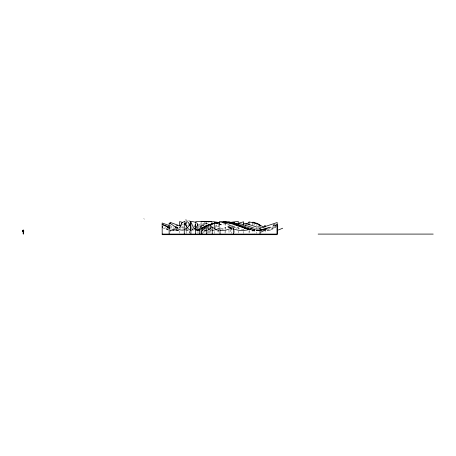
<?xml version="1.0" encoding="UTF-8"?>
<svg xmlns="http://www.w3.org/2000/svg" width="456" height="456" viewBox="0 0 456 456"><rect width="100%" height="100%" fill="white"/><g stroke="black" fill="none" stroke-linecap="round" stroke-linejoin="round"><path stroke-width="0.34" stroke-dasharray="2.28 1.71" d="M252.926 223.446L252.459 224.546M256.278 227.96L255.93 228.513M255.867 228.604L253.582 230.4L251.336 230.035M216.697 225.23L214.861 226.729M274.05 227.464C272.3 229.009 269.735 231.785 267.33 229.659M186.316 228.473L185.318 229.225M175.583 228.627L172.767 230.377L169.917 230.2M274.86 226.809L275.515 226.29M193.247 229.334L192.13 230.029M208.272 222.893L201.905 226.193M276.313 226.757C273.07 229.077 269.103 231.591 264.959 230.103M205.04 222.648L202.72 223.953M205.736 223.32L201.831 225.315M214.993 227.487L219.604 225.207M276.587 226.387C272.46 228.502 268.06 231.038 263.237 230.451M274.432 226.626L275.053 226.353M273.845 226.883L270.208 228.393M199.631 226.296L199.044 226.546M199.432 225.424L198.907 225.646M211.51 229.214L211.008 229.419M177.868 230.041L174.768 230.303L170.327 228.553M238.283 227.379L235.302 228.559M196.576 227.55L196.889 227.424M201.096 223.81L198.753 224.717M182.588 224.363L183.46 224.027M269.844 228.536L268.498 229.037M181.288 227.738L183.591 226.888M221.126 229.094L225.515 227.407M197.271 228.142L196.507 228.422M177.344 229.248L173.343 230.405L169.837 230.468M194.997 226.119L194.433 226.324M192.067 227.173L191.566 227.35M192.671 228.046L191.503 228.445M228.587 226.301L231.904 225.19M268.179 229.146L267.256 229.453M186.344 227.823L185.216 228.2M193.988 225.292L195.1 224.939M186.971 225.731L187.439 225.583M219.416 229.699L217.808 230.155M183.432 228.775L182.332 229.117M232.617 229.505L228.553 230.434M192.597 228.963L191.566 229.277M186.994 228.866L185.182 229.396M258.957 228.587L251.461 230.137M223.07 224.033L225.178 223.486M266.367 229.721L264.936 230.069M193.367 229.425L192.158 229.727M187.621 229.607L185.176 230.12M217.147 230.291L216.497 230.394M177.806 230.251L174.859 230.405L169.94 229.362M188.049 230.086L185.17 230.4M263.796 230.274L263.22 230.348M258.655 230.274L254.978 230.411M220.505 222.391L221.2 222.323M258.717 230.286L254.608 230.394M258.66 230.4L251.455 229.898M258.067 230.411L258.763 230.36L252.789 229.134M258.831 230.405L254.944 230.388M178.969 230.497L173.075 230.548L169.837 230.08M188.448 230.274L185.085 230.223M258.17 230.445L254.63 230.365M205.684 230.098L204.482 230.006M205.759 230.377L204.658 230.28M254.978 230.383L251.273 229.995M178.986 230.422L170.498 228.53M254.596 230.36L251.558 229.966M254.294 230.331L254.864 230.365M193.606 230.143L191.902 229.915M253.963 230.291L254.533 230.337M254.203 230.297L253.302 230.206M253.872 230.257L252.972 230.155M252.641 230.103L253.217 230.16M219.513 230.365L217.672 229.938M252.31 230.041L252.892 230.109M252.567 230.052L251.324 229.847M210.849 230.48L210.062 230.269M252.242 229.989L251.267 229.784M243.47 229.687L234.099 226.991M177.088 229.442L175.908 229.117M259.213 229.71L255.434 228.553M205.776 230.508L204.886 229.687M175.503 228.997L170.253 227.27M168.241 229.647L163.812 228.114M168.201 228.844L167.38 228.581M168.161 230.08L163.482 228.114M166.936 228.433L163.579 227.287M233.632 226.826L225.361 223.417M186.607 228.479L185.159 227.954M169.837 225.76L172.528 226.746M173.12 226.963L173.69 227.173M257.646 227.407L258.871 227.886M183.62 227.373L181.967 226.729M197.454 228.046L196.456 227.647M211.516 229.71L210.883 229.442M223.303 229.699L221.462 228.69M197.323 227.738L196.525 227.367M195.174 226.729L193.578 225.965M168.218 229.465L167.238 228.969M203.986 225.486L203.444 225.144L203.444 225.703M218.954 226.877L217.928 226.039L217.928 227.55M233.746 226.792L233.495 226.518L233.495 226.991M256.791 225.771L256.717 225.429A19.437 6.19 -7.3 0 0 256.226 224.512M265.101 229.733L265.101 232.999M256.813 228.017L256.813 233.415M254.414 223.759L254.414 225.139M254.414 229.265L254.414 233.398M252.972 223.229L252.972 224.591M252.972 229.339L252.972 233.409M249.227 230.2L249.227 233.119M249.022 231.038L249.022 232.651M243.635 229.322L243.635 230.001M243.635 231.363L243.635 233.409M238.243 226.638L238.243 229.345M238.243 230.702L238.243 233.409M234.293 225.691L234.293 227.789M234.293 230.4L234.293 233.386M232.851 225.384L232.851 226.837M231.682 225.15L231.682 227.213M231.682 227.897L231.682 233.404M230.451 224.996L230.451 226.512M230.451 229.545L230.451 232.571M229.009 224.147L229.009 226.455M229.009 230.263L229.009 232.56M225.139 223.115L225.139 229.288M225.139 229.972L225.139 233.404M225.059 223.263L225.059 225.059M225.059 227.128L225.059 228.821M225.059 231.768L225.059 233.318M219.667 225.35L219.667 226.94M218.378 223.012L218.378 227.162M218.378 229.932L218.378 233.398M217.928 229.562L217.928 233.084M214.274 231.437L214.274 233.426M210.33 230.075L210.33 232.942M209.122 230.542L209.122 233.381M208.882 230.77L208.882 232.982M207.577 231.357L207.583 233.438M206.762 222.22L206.762 224.318M206.488 223.269L206.488 224.038M205.04 222.118L205.04 225.31M205.04 229.795L205.04 233.29M204.784 229.87L204.784 233.386M203.444 231.295L203.444 232.97M201.096 222.123L201.096 224.517M197.955 231.295L197.955 233.392M189.354 231.551L189.354 232.822M189.28 231.306L189.28 233.392M186.367 227.185L186.367 233.398M179.613 230.958L179.613 233.307M170.116 225.281L170.116 226.011M170.116 229.681L170.116 232.623M181.813 224.66A20.526 6.925 -4.7 0 1 182.166 224.506M143.697 218.68A62.341 3.192 30.9 0 1 144.466 219.159M203.005 223.885A15.493 1.562 -17.8 0 1 201.626 224.54M206.511 222.813A13.167 1.813 -15 0 1 205.912 223.286M211.681 222.477A14.016 2.445 -10 0 1 212.456 222.881M216.418 224.968A47.806 7.957 -22.6 0 1 215.785 225.515M187.593 220.465A145.777 108.363 73.9 0 1 188.482 220.732M219.222 229.818A66.969 31.624 -21 0 1 219.062 229.653M233.227 229.339A62.654 26.254 -18 0 1 232.771 227.721M277.162 226.7A94.232 17.533 -20.4 0 1 278.046 226.045"/><path stroke-width="0.68" d="M23.45 230.491L23.056 230.519L23.216 230.183M23.359 230.377L23.028 231.448L22.891 230.514L22.903 231.904L23.302 230.753M22.965 230.992L23.341 230.269M23.512 231.808C23.872 232.11 23.359 232.292 23.712 231.329M23.507 233.763L23.085 233.803L23.558 233.808M23.034 231.733C23.011 231.152 23.119 232.264 23.729 232.064M23.609 231.557L23.786 231.169M23.153 231.226L23.188 232.281M23.398 230.063L23.005 230.109L23.421 230.451M23.455 232.115L23.718 231.967M22.834 231.437L23.142 231.95M22.982 230.924L23.256 231.836M23.467 230.947L23.062 231.853M202.156 234.088C200.56 229.881 204.071 226.66 207.548 225.429M22.982 231.443L23.273 231.523M23.079 230.975L23.302 230.24M23.359 230.44L23.136 230.326M23.758 230.918L23.752 230.656M23.621 233.512L23.387 233.079M23.404 233.82L23.324 233.444M23.216 233.717L23.604 233.677M190.312 230.565L190.312 221.314C197.203 221.912 200.902 224.209 193.988 228.764M22.925 231.705L23.29 231.619M23.25 233.626L23.564 233.483M23.438 233.649L23.427 233.569M23.307 233.375L23.393 233.141M180.656 226.837L181.226 224.209A58.83 17.254 24.7 0 1 181.836 223.594M23.307 231.79L23.644 231.927M181.511 223.429L181.653 223.161A23.758 6.92 20.8 0 1 182.36 222.499M23.33 233.586L23.461 233.814M180.302 227.715L179.943 228.325M23.632 230.633L23.535 230.93M264.469 226.307L265.101 225.378L265.101 227.014M23.353 233.763L23.142 233.825M204.43 228.581L206.431 226.301L206.431 234.088M204.202 228.838L202.726 230.365L202.156 230.291M187.239 227.63C192.951 224.494 183.979 216.634 186.367 226.495M200.879 229.22L205.331 226.21L211.054 224.17M176.261 228.08L177.247 227.322M182.303 222.471L184.919 221.342L184.919 224.529M199.91 229.072C195.943 233.01 195.008 226.626 195.578 223.731L195.578 234.088M200.851 228.467L207.132 225.27L214.702 223.218M202.874 227.749L203.182 227.578M201.974 228.251L202.27 228.085M203.496 227.401L204.14 227.048M207.725 225.6L210.33 224.466L210.33 229.277M184.458 229.738C178.558 232.001 174.243 224.814 169.147 223.132L169.147 234.088M249.022 222.574L246.183 223.947M200.013 229.288L198.046 230.035L196.399 230.126M231.882 222.762L232.851 222.482L232.851 223.206M216.685 229.385L220.037 227.8L220.037 234.088M199.5 230.445L199.534 229.163L201.09 225.161L201.09 234.088M216.098 229.63L211.823 230.576M208.426 224.985L213.568 223.343M257.743 226.427L260.005 225.52L260.005 234.088M272.825 226.119L277.168 224.494L277.14 234.686L162.199 234.686L162.154 223.007L169.068 225.475M275.293 225.56L276.222 225.224M269.068 227.493L259.755 230.132M270.214 227.367L270.813 227.156M252.481 228.41C246.394 230.913 239.508 231.129 233.295 228.946M269.114 227.749L269.65 227.567M267.661 228.245L268.122 228.091M185.062 223.463L186.367 223.041M266.355 228.673L266.777 228.536M259.487 228.427L277.197 222.505L277.185 234.088L162.176 234.088M189.046 225.082L190.312 224.7M209.532 224.711L214.274 223.491M265.546 228.923L264.765 229.163M265.341 229.151L265.671 229.003M264.383 229.271L263.283 229.567M239.155 223.001L243.635 221.815L243.635 225.235M263.79 229.528L264.229 229.459M263.437 229.613L263.876 229.55M262.57 229.744L261.18 230.035M262.046 229.927L262.496 229.875M212.975 223.719L214.782 223.372M261.704 229.995L262.16 229.949M191.349 230.32C187.758 230.308 186.743 225.549 184.264 223.651L184.264 234.088M261.368 230.058L261.824 230.012M215.722 223.035L216.258 222.944M216.201 223.132L219.667 222.648M231.483 222.294L238.243 221.377L238.243 224.608M260.49 230.149L259.8 230.251M260.347 230.217L260.69 230.172M217.455 222.608L219.997 222.283M217.957 222.693L219.838 222.46M260.011 230.263L260.49 230.234M259.675 230.303L260.159 230.274M223.092 221.998L224.113 221.924M222.665 222.203L225.059 222.049M225.572 221.833L228.809 221.844L233.181 223.047M206.311 230.565L208.255 229.892L212.234 227.213L212.234 234.088M229.488 222.306L234.293 222.283L234.293 223.759M318.134 234.088L433.2 234.088M201.096 221.325L209.954 221.576M207.6 221.491L195.704 221.599L195.704 222.38M209.942 221.542L211.299 221.593M205.04 221.32L208.945 221.781M213.106 221.684L217.529 222.283M220.031 230.44L225.503 230.24L233.444 227.612L233.444 234.088M226.17 222.522L219.667 221.382L219.667 224.557M211.071 221.736L211.573 221.855M243.635 223.189L248.919 224.517M249.421 229.619L236.14 225.372M249.643 229.562L248.873 229.374M250.053 229.59L248.657 229.231M250.623 229.636L244.792 227.772L236.185 224.124M250.35 229.624L237.627 225.173M254.989 223.166L249.022 221.895L249.022 224.945M238.243 223.252L242.672 224.466M248.104 229.174L246.952 228.849M230.006 223.474L229.026 223.206A20.702 6.412 16.4 0 0 226.187 222.574M248.309 229.134L245.875 228.393M246.189 228.621L246.571 228.735M182.183 222.334L179.613 221.57L179.613 225.486M245.157 225.196L254.317 228.182M251.82 228.855L238.391 224.443M196.034 230.046C192.82 228.724 192.529 224.591 190.893 221.935L190.893 234.088M244.667 228.148L245.043 228.268M234.304 224.027L234.72 224.164M169.592 228.239L168.589 227.909M245.527 228.279L244.496 227.932M231.733 228.445L228.023 227.162M243.156 227.652L243.532 227.778M167.46 227.527L168.042 227.721M244.154 227.818L243.133 227.464M169.643 227.059L162.165 224.415M237.074 223.993L234.293 222.893M242.467 227.225L242.803 227.344M218.219 223.571L214.274 222.163L214.274 228.792M257.606 223.97L264.092 227.265M220.527 224.409L220.881 224.534M241.492 226.871L240.859 226.638M256.888 227.116L251.524 225.275A15.299 2.844 15.4 0 0 248.908 224.557M216.72 229.613L212.433 227.384L210.33 224.916M239.953 226.296L240.249 226.41M162.763 227.715L162.194 227.493L162.644 227.715M180.126 226.011L170.116 222.34L170.116 223.81M257.247 223.474L252.972 222.112L252.972 222.864M190.169 224.341L189.354 223.947L189.354 225.213M233.335 223.235L234.156 223.639M162.182 224.363L169.472 228.108M162.182 226.37L162.735 226.649M234.623 223.885L235.045 224.107M258.894 224.301L259.931 225.036M209.047 229.744C207.315 228.815 207.047 226.279 208.882 225.235L208.882 229.659M199.306 230.326L199.306 234.088M229.009 221.85L229.009 222.636M225.059 222.488L225.059 221.719L230.713 222.99A23.792 8.368 10.3 0 1 234.247 224.061M197.955 224.301L197.955 230.593M180.052 226.792A47.441 15.287 0.9 0 1 179.453 227.635M177.914 227.213A32.678 11.594 19.8 0 1 175.765 227.772M180.177 225.446A20.526 6.925 -4.7 0 1 181.186 224.939M175.184 227.276A31.977 10.665 -5 0 1 177.481 225.184M208.876 221.798A11.132 1.465 -9.5 0 1 209.002 221.867M209.72 221.616A10.043 1.294 -3.6 0 1 210.871 221.758A18.536 2.223 -0.8 0 1 212.638 221.787M207.554 221.513A12.888 1.049 0.1 0 1 209.845 221.565M217.421 222.311A7.723 1.79 -7.2 0 1 218.156 222.67M185.643 219.917A145.777 108.363 73.9 0 1 186.646 220.197M189.32 220.989A145.777 108.363 73.9 0 1 190.112 221.245M243.014 224.626A12.779 0.769 17.6 0 1 245.334 225.315M237.878 224.318A10.528 0.467 16.3 0 1 236.578 223.862M237.445 223.867A32.678 5.626 -19.7 0 1 238.573 223.543M246.012 223.999A22.68 1.579 -20.7 0 1 245.659 224.164M257.184 223.497A18.365 6.293 -2.8 0 1 258.837 224.312M273.298 225.201A83.944 20.36 -21.4 0 1 274.421 224.215M254.887 223.212A17.379 5.706 4.7 0 1 257.498 224.004M219.188 223.959A19.266 0.331 20.7 0 1 221.377 224.757M231.357 227.818A34.246 1.003 21.1 0 1 227.852 226.438M266.378 229.459A67.385 29.03 -7.4 0 1 260.593 232.224M216.663 229.476A44.312 21.153 -58.8 0 1 216.076 229.716M206.289 226.518A15.282 4.816 -2.6 0 1 207.731 225.6M205.474 228.57A21.791 6.869 -2.5 0 1 204.413 226.598M207.634 225.446A12.682 3.654 -6.7 0 1 209.617 224.734M211.128 224.198A10.579 2.383 -9.8 0 1 213.02 223.759M216.224 222.99A9.998 1.351 -10.2 0 1 217.882 222.739M223.776 221.975A12.682 0.53 -6.3 0 1 225.247 221.884M221.496 222.232A16.821 1.243 -7.9 0 1 222.494 222.14M213.853 223.525A9.205 1.613 -10.6 0 1 217.227 222.904M201.432 226.204A30.752 9.701 -7.3 0 1 203.587 224.722M224.158 222.824A86.606 18.873 2 0 1 227.424 223.913M232.782 223.229A32.456 12.021 1.5 0 1 235.775 224.272M234.452 224.335A50.274 18.576 9.9 0 1 237.337 225.327M230.035 223.303A41.844 14.119 16.6 0 1 236.236 225.23M282.697 228.211A93.457 25.696 -13.7 0 1 278.297 229.995"/></g></svg>
